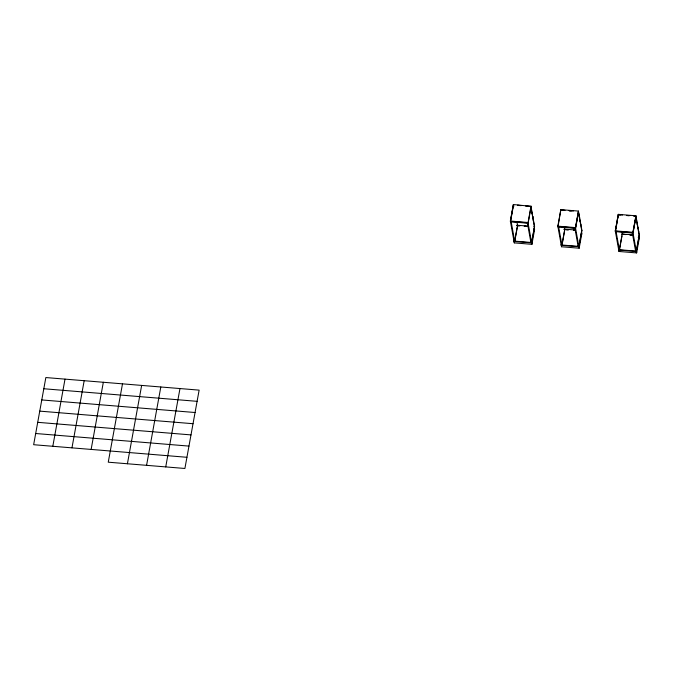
<?xml version="1.0" encoding="UTF-8"?>
<svg xmlns="http://www.w3.org/2000/svg" width="673" height="673" viewBox="0 0 673 673"><rect width="100%" height="100%" fill="white"/><g stroke="black" fill="none" stroke-linecap="round" stroke-linejoin="round"><path stroke-width="1.01" d="M52.814 446.283L65.012 379.126M71.969 447.848L84.175 380.699M91.133 449.421L103.331 382.272M122.494 383.846L108.26 462.191L184.898 468.475L199.132 390.13L45.848 377.553L33.65 444.71L186.934 457.287M127.416 463.764L141.65 385.419M146.579 465.337L160.813 386.992M165.735 466.902L179.977 388.565M534.328 228.206L534.581 229.653L531.914 244.333L514.29 242.886L510.361 221.047L513.364 204.525L531.056 206.342M513.196 206.914L510.496 221.787L528.12 223.234L531.005 207.368M514.391 239.462L514.029 241.447L531.653 242.894L534.581 226.49L533.504 220.508M514.29 242.886L514.138 240.85L514.828 240.909L517.276 227.415M530.989 205.972L528.053 222.864L510.428 221.417L513.364 204.525M530.955 207.082L531.056 206.485L533.403 221.106M531.426 209.74L531.519 209.059M532.107 213.526L532.208 212.853M532.78 217.236L532.89 216.647M532.797 217.32L532.898 216.731M531.258 240.48L530.896 242.465L527.43 223.175M581.573 232.084L581.834 233.531L579.167 248.211L561.534 246.764L557.833 226.162L560.836 209.639L578.46 211.078L575.524 227.979L557.9 226.532M560.836 209.639L557.967 226.902L575.592 228.349L578.477 212.483M561.568 242.97L561.215 244.947L578.839 246.394L581.724 230.528M561.635 243.34L561.282 245.317L578.906 246.764L581.909 230.368L578.528 211.6M561.534 246.764L561.383 244.728M562.426 242.86L564.529 231.285M579.167 248.211L575.457 227.609L578.46 211.078M578.898 214.855L578.99 214.174M579.604 217.556L579.495 218.145L579.613 217.64M580.118 221.61L580.21 220.937M580.723 224.984L580.816 224.311M578.511 244.358L578.149 246.343L574.902 228.29M639.014 236.803L639.274 238.242L636.608 252.922L618.983 251.475L615.273 230.873L618.277 214.351L635.901 215.797L639.35 235.087L636.347 251.483L618.723 250.036L618.832 249.439M618.277 214.351L615.341 231.243L632.965 232.69L635.968 216.168L633.899 215.999M615.585 230.62L617.385 220.71M617.747 218.725L618.108 216.74M618.983 251.475L619.084 250.886L619.774 250.945M619.522 249.498L621.97 236.004M636.608 252.922L632.898 232.32L635.901 215.797M635.918 217.194L633.032 233.06L615.408 231.613M636.54 220.66L636.633 220.004M637.222 224.429L637.314 223.773M637.895 228.197L637.996 227.541M638.568 231.907L638.669 231.31L638.576 231.966M639.165 235.247L636.279 251.113L618.655 249.666M517.579 205.231L521.726 205.576M525.874 205.913L530.021 206.258M517.579 205.383L520.692 205.635M525.874 206.064L527.952 206.232M514.063 205.98L513.306 205.551M560.903 210.01L565.051 210.346M569.198 210.691L573.346 211.028M618.344 214.721L622.491 215.057M626.639 215.402L629.751 215.654M560.903 210.153L562.973 210.321M569.198 210.834L571.276 211.002M618.344 214.847L620.413 215.015M626.639 215.528L628.708 215.696M633.899 216.126L635.968 216.294M510.361 221.047L527.985 222.494L531.914 244.333M557.833 226.162L575.457 227.609M615.273 230.873L632.898 232.32M516.847 225.203L528.255 226.145M533.782 226.599L534.471 226.65L531.586 242.516L513.962 241.069M564.092 229.081L575.499 230.023M632.94 234.734L621.6 234.17M516.914 225.581L520.019 225.834M527.279 226.431L524.174 226.17L527.279 226.49M564.159 229.451L568.306 229.796M573.497 230.216L575.566 230.393M625.755 234.507L622.643 234.254L625.764 234.574M629.903 234.852L633.007 235.104L629.911 234.911M516.999 225.648L519.06 225.817M564.176 229.518L568.323 229.855M573.505 230.284L575.575 230.452M638.214 237.333L638.904 237.392L639.165 238.831M533.79 230.183L534.48 230.242L534.219 228.803M581.035 234.061L581.724 234.12L581.464 232.681M531.073 242.238L531.763 242.297L532.023 243.744L531.334 243.685M578.326 246.116L579.016 246.175L579.276 247.614M636.027 252.274L636.717 252.333L636.456 250.886M43.821 388.75L197.096 401.327M41.785 399.939L195.069 412.515M39.749 411.127L193.033 423.712M37.713 422.324L190.997 434.901M35.686 433.513L188.962 446.098M635.85 216.824L639.241 235.676M632.342 233.009L635.59 251.054M621.869 231.849L622.231 233.851L619.345 249.717L616.098 231.672M578.41 212.113L581.8 230.965M564.42 227.138L564.782 229.14L561.905 245.006L558.657 226.961M530.938 206.998L534.471 227.079M516.99 222.216L517.537 225.262L514.652 241.127L511.186 221.846"/></g></svg>
